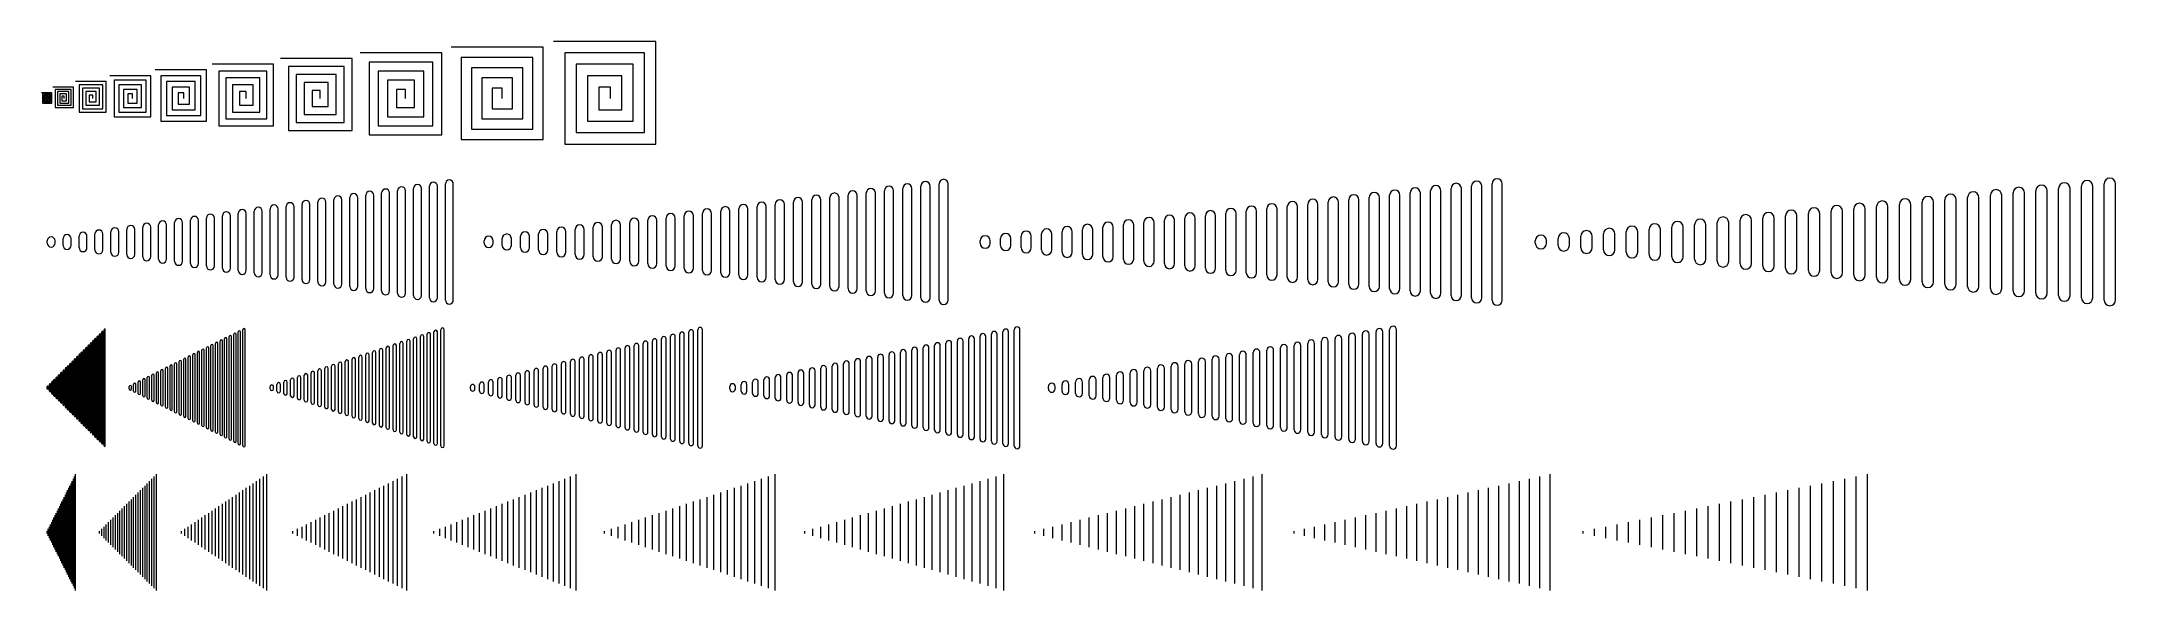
# Model space of a CAD drawing. Header units: metres. Extents: x -2 to 909, y 0 to 241.
import ezdxf

# ---------------------------------------------------------------- set-up
doc = ezdxf.new("R2010")
doc.units = ezdxf.units.M
doc.layers.add('TOP', color=1, linetype='Continuous', lineweight=0)

msp = doc.modelspace()

# ---------------------------------------------------------------- linework, layer by layer
at = {"layer": 'TOP'}
for p, q in [((218, 238.5), (177.5, 238.5)), ((218, 198), (218, 238.5)), ((267.5, 241), (222.5, 241)), ((267.5, 196), (267.5, 241)), ((70, 228.5), (47.5, 228.5)), ((70, 206), (70, 228.5)), ((99.5, 231), (72.5, 231)), ((96.5, 228), (75.5, 228)), ((75.5, 228), (75.5, 204)), ((96.5, 207), (96.5, 228)), ((99.5, 204), (99.5, 231)), ((134, 233.5), (102.5, 233.5)), ((130.5, 230), (106, 230)), ((106, 230), (106, 202)), ((130.5, 205.5), (130.5, 230)), ((134, 202), (134, 233.5)), ((173.5, 236), (137.5, 236)), ((169.5, 232), (141.5, 232)), ((141.5, 232), (141.5, 200)), ((165.5, 228), (145.5, 228)), ((145.5, 228), (145.5, 204)), ((165.5, 208), (165.5, 228)), ((169.5, 204), (169.5, 232)), ((173.5, 200), (173.5, 236)), ((213.5, 234), (182, 234)), ((182, 234), (182, 198)), ((209, 229.5), (186.5, 229.5)), ((186.5, 229.5), (186.5, 202.5)), ((209, 207), (209, 229.5)), ((213.5, 202.5), (213.5, 234)), ((262.5, 236), (227.5, 236)), ((227.5, 236), (227.5, 196)), ((257.5, 231), (232.5, 231)), ((232.5, 231), (232.5, 201)), ((257.5, 206), (257.5, 231)), ((262.5, 201), (262.5, 236)), ((11.5, 221), (2.5, 221)), ((10.5, 220), (3.5, 220)), ((3.5, 220), (3.5, 212)), ((9.5, 219), (4.5, 219)), ((4.5, 219), (4.5, 213)), ((9.5, 214), (9.5, 219)), ((10.5, 213), (10.5, 220)), ((11.5, 212), (11.5, 221)), ((26, 223.5), (12.5, 223.5)), ((24.5, 222), (14, 222)), ((14, 222), (14, 210)), ((23, 220.5), (15.5, 220.5)), ((15.5, 220.5), (15.5, 211.5)), ((21.5, 219), (17, 219)), ((17, 219), (17, 213)), ((21.5, 214.5), (21.5, 219)), ((23, 213), (23, 220.5)), ((24.5, 211.5), (24.5, 222)), ((26, 210), (26, 223.5)), ((45.5, 226), (27.5, 226)), ((43.5, 224), (29.5, 224)), ((29.5, 224), (29.5, 208)), ((41.5, 222), (31.5, 222)), ((31.5, 222), (31.5, 210)), ((39.5, 220), (33.5, 220)), ((33.5, 220), (33.5, 212)), ((39.5, 214), (39.5, 220)), ((41.5, 212), (41.5, 222)), ((43.5, 210), (43.5, 224)), ((45.5, 208), (45.5, 226)), ((67.5, 226), (50, 226)), ((50, 226), (50, 206)), ((65, 223.5), (52.5, 223.5)), ((52.5, 223.5), (52.5, 208.5)), ((62.5, 221), (55, 221)), ((55, 221), (55, 211)), ((62.5, 213.5), (62.5, 221)), ((65, 211), (65, 223.5)), ((67.5, 208.5), (67.5, 226)), ((93.5, 225), (78.5, 225)), ((78.5, 225), (78.5, 207)), ((90.5, 222), (81.5, 222)), ((81.5, 222), (81.5, 210)), ((87.5, 219), (84.5, 219)), ((84.5, 219), (84.5, 213)), ((87.5, 216), (87.5, 219)), ((90.5, 213), (90.5, 222)), ((93.5, 210), (93.5, 225)), ((127, 226.5), (109.5, 226.5)), ((109.5, 226.5), (109.5, 205.5)), ((123.5, 223), (113, 223)), ((113, 223), (113, 209)), ((120, 219.5), (116.5, 219.5)), ((116.5, 219.5), (116.5, 212.5)), ((120, 216), (120, 219.5)), ((123.5, 212.5), (123.5, 223)), ((127, 209), (127, 226.5)), ((161.5, 224), (149.5, 224)), ((149.5, 224), (149.5, 208)), ((157.5, 220), (153.5, 220)), ((153.5, 220), (153.5, 212)), ((157.5, 216), (157.5, 220)), ((161.5, 212), (161.5, 224)), ((204.5, 225), (191, 225)), ((191, 225), (191, 207)), ((200, 220.5), (195.5, 220.5)), ((195.5, 220.5), (195.5, 211.5)), ((200, 216), (200, 220.5)), ((204.5, 211.5), (204.5, 225)), ((252.5, 226), (237.5, 226)), ((237.5, 226), (237.5, 206)), ((247.5, 221), (242.5, 221)), ((242.5, 221), (242.5, 211)), ((247.5, 216), (247.5, 221)), ((252.5, 211), (252.5, 226)), ((2, 218.5), (-2.5, 218.5)), ((1.5, 218), (-2, 218)), ((-2, 218), (-2, 214)), ((-2, 214), (2, 214)), ((1, 217.5), (-1.5, 217.5)), ((-1.5, 217.5), (-1.5, 214.5)), ((-1.5, 214.5), (1.5, 214.5)), ((0.5, 217), (-1, 217)), ((-1, 217), (-1, 215)), ((-1, 215), (1, 215)), ((0, 216.5), (-0.5, 216.5)), ((-0.5, 216.5), (-0.5, 215.5)), ((-0.5, 215.5), (0.5, 215.5)), ((0, 216), (0, 216.5)), ((0.5, 215.5), (0.5, 217)), ((1, 215), (1, 217.5)), ((1.5, 214.5), (1.5, 218)), ((2, 214), (2, 218.5)), ((3.5, 212), (11.5, 212)), ((4.5, 213), (10.5, 213)), ((8.5, 218), (5.5, 218)), ((5.5, 218), (5.5, 214)), ((5.5, 214), (9.5, 214)), ((7.5, 217), (6.5, 217)), ((6.5, 217), (6.5, 215)), ((6.5, 215), (8.5, 215)), ((7.5, 216), (7.5, 217)), ((8.5, 215), (8.5, 218)), ((14, 210), (26, 210)), ((15.5, 211.5), (24.5, 211.5)), ((17, 213), (23, 213)), ((20, 217.5), (18.5, 217.5)), ((18.5, 217.5), (18.5, 214.5)), ((18.5, 214.5), (21.5, 214.5)), ((20, 216), (20, 217.5)), ((31.5, 210), (43.5, 210)), ((33.5, 212), (41.5, 212)), ((37.5, 218), (35.5, 218)), ((35.5, 218), (35.5, 214)), ((35.5, 214), (39.5, 214)), ((37.5, 216), (37.5, 218)), ((55, 211), (65, 211)), ((60, 218.5), (57.5, 218.5)), ((57.5, 218.5), (57.5, 213.5)), ((57.5, 213.5), (62.5, 213.5)), ((60, 216), (60, 218.5)), ((81.5, 210), (93.5, 210)), ((84.5, 213), (90.5, 213)), ((116.5, 212.5), (123.5, 212.5)), ((153.5, 212), (161.5, 212)), ((195.5, 211.5), (204.5, 211.5)), ((242.5, 211), (252.5, 211)), ((29.5, 208), (45.5, 208)), ((50, 206), (70, 206)), ((52.5, 208.5), (67.5, 208.5)), ((75.5, 204), (99.5, 204)), ((78.5, 207), (96.5, 207)), ((106, 202), (134, 202)), ((109.5, 205.5), (130.5, 205.5)), ((113, 209), (127, 209)), ((145.5, 204), (169.5, 204)), ((149.5, 208), (165.5, 208)), ((186.5, 202.5), (213.5, 202.5)), ((191, 207), (209, 207)), ((232.5, 201), (262.5, 201)), ((237.5, 206), (257.5, 206)), ((141.5, 200), (173.5, 200)), ((182, 198), (218, 198)), ((227.5, 196), (267.5, 196)), ((140, 132.5), (140, 173.5)), ((143.5, 132.5), (143.5, 173.5)), ((147, 131.5), (147, 174.5)), ((150.5, 131.5), (150.5, 174.5)), ((154, 130.5), (154, 175.5)), ((157.5, 130.5), (157.5, 175.5)), ((161, 129.5), (161, 176.5)), ((164.5, 129.5), (164.5, 176.5)), ((168, 128.5), (168, 177.5)), ((171.5, 128.5), (171.5, 177.5)), ((175, 127.5), (175, 178.5)), ((178.5, 127.5), (178.5, 178.5)), ((352, 132.5), (352, 173.5)), ((356, 132.5), (356, 173.5)), ((360, 131.5), (360, 174.5)), ((364, 131.5), (364, 174.5)), ((368, 130.5), (368, 175.5)), ((372, 130.5), (372, 175.5)), ((376, 129.5), (376, 176.5)), ((380, 129.5), (380, 176.5)), ((384, 128.5), (384, 177.5)), ((388, 128.5), (388, 177.5)), ((392, 127.5), (392, 178.5)), ((396, 127.5), (396, 178.5)), ((590, 132.5), (590, 173.5)), ((594.5, 132.5), (594.5, 173.5)), ((599, 131.5), (599, 174.5)), ((603.5, 131.5), (603.5, 174.5)), ((608, 130.5), (608, 175.5)), ((612.5, 130.5), (612.5, 175.5)), ((617, 129.5), (617, 176.5)), ((621.5, 129.5), (621.5, 176.5)), ((626, 128.5), (626, 177.5)), ((630.5, 128.5), (630.5, 177.5)), ((635, 127.5), (635, 178.5)), ((639.5, 127.5), (639.5, 178.5)), ((854, 132.5), (854, 173.5)), ((859, 132.5), (859, 173.5)), ((864, 131.5), (864, 174.5)), ((869, 131.5), (869, 174.5)), ((874, 130.5), (874, 175.5)), ((879, 130.5), (879, 175.5)), ((884, 129.5), (884, 176.5)), ((889, 129.5), (889, 176.5)), ((894, 128.5), (894, 177.5)), ((899, 128.5), (899, 177.5)), ((904, 127.5), (904, 178.5)), ((909, 127.5), (909, 178.5)), ((77, 141.5), (77, 164.5)), ((80.5, 141.5), (80.5, 164.5)), ((84, 140.5), (84, 165.5)), ((87.5, 140.5), (87.5, 165.5)), ((91, 139.5), (91, 166.5)), ((94.5, 139.5), (94.5, 166.5)), ((98, 138.5), (98, 167.5)), ((101.5, 138.5), (101.5, 167.5)), ((105, 137.5), (105, 168.5)), ((108.5, 137.5), (108.5, 168.5)), ((112, 136.5), (112, 169.5)), ((115.5, 136.5), (115.5, 169.5)), ((119, 135.5), (119, 170.5)), ((122.5, 135.5), (122.5, 170.5)), ((126, 134.5), (126, 171.5)), ((129.5, 134.5), (129.5, 171.5)), ((133, 133.5), (133, 172.5)), ((136.5, 133.5), (136.5, 172.5)), ((280, 141.5), (280, 164.5)), ((284, 141.5), (284, 164.5)), ((288, 140.5), (288, 165.5)), ((292, 140.5), (292, 165.5)), ((296, 139.5), (296, 166.5)), ((300, 139.5), (300, 166.5)), ((304, 138.5), (304, 167.5)), ((308, 138.5), (308, 167.5)), ((312, 137.5), (312, 168.5)), ((316, 137.5), (316, 168.5)), ((320, 136.5), (320, 169.5)), ((324, 136.5), (324, 169.5)), ((328, 135.5), (328, 170.5)), ((332, 135.5), (332, 170.5)), ((336, 134.5), (336, 171.5)), ((340, 134.5), (340, 171.5)), ((344, 133.5), (344, 172.5)), ((348, 133.5), (348, 172.5)), ((509, 141.5), (509, 164.5)), ((513.5, 141.5), (513.5, 164.5)), ((518, 140.5), (518, 165.5)), ((522.5, 140.5), (522.5, 165.5)), ((527, 139.5), (527, 166.5)), ((531.5, 139.5), (531.5, 166.5)), ((536, 138.5), (536, 167.5)), ((540.5, 138.5), (540.5, 167.5)), ((545, 137.5), (545, 168.5)), ((549.5, 137.5), (549.5, 168.5)), ((554, 136.5), (554, 169.5)), ((558.5, 136.5), (558.5, 169.5)), ((563, 135.5), (563, 170.5)), ((567.5, 135.5), (567.5, 170.5)), ((572, 134.5), (572, 171.5)), ((576.5, 134.5), (576.5, 171.5)), ((581, 133.5), (581, 172.5)), ((585.5, 133.5), (585.5, 172.5)), ((764, 141.5), (764, 164.5)), ((769, 141.5), (769, 164.5)), ((774, 140.5), (774, 165.5)), ((779, 140.5), (779, 165.5)), ((784, 139.5), (784, 166.5)), ((789, 139.5), (789, 166.5)), ((794, 138.5), (794, 167.5)), ((799, 138.5), (799, 167.5)), ((804, 137.5), (804, 168.5)), ((809, 137.5), (809, 168.5)), ((814, 136.5), (814, 169.5)), ((819, 136.5), (819, 169.5)), ((824, 135.5), (824, 170.5)), ((829, 135.5), (829, 170.5)), ((834, 134.5), (834, 171.5)), ((839, 134.5), (839, 171.5)), ((844, 133.5), (844, 172.5)), ((849, 133.5), (849, 172.5)), ((14, 150.5), (14, 155.5)), ((17.5, 150.5), (17.5, 155.5)), ((21, 149.5), (21, 156.5)), ((24.5, 149.5), (24.5, 156.5)), ((28, 148.5), (28, 157.5)), ((31.5, 148.5), (31.5, 157.5)), ((35, 147.5), (35, 158.5)), ((38.5, 147.5), (38.5, 158.5)), ((42, 146.5), (42, 159.5)), ((45.5, 146.5), (45.5, 159.5)), ((49, 145.5), (49, 160.5)), ((52.5, 145.5), (52.5, 160.5)), ((56, 144.5), (56, 161.5)), ((59.5, 144.5), (59.5, 161.5)), ((63, 143.5), (63, 162.5)), ((66.5, 143.5), (66.5, 162.5)), ((70, 142.5), (70, 163.5)), ((73.5, 142.5), (73.5, 163.5)), ((208, 150.5), (208, 155.5)), ((212, 150.5), (212, 155.5)), ((216, 149.5), (216, 156.5)), ((220, 149.5), (220, 156.5)), ((224, 148.5), (224, 157.5)), ((228, 148.5), (228, 157.5)), ((232, 147.5), (232, 158.5)), ((236, 147.5), (236, 158.5)), ((240, 146.5), (240, 159.5)), ((244, 146.5), (244, 159.5)), ((248, 145.5), (248, 160.5)), ((252, 145.5), (252, 160.5)), ((256, 144.5), (256, 161.5)), ((260, 144.5), (260, 161.5)), ((264, 143.5), (264, 162.5)), ((268, 143.5), (268, 162.5)), ((272, 142.5), (272, 163.5)), ((276, 142.5), (276, 163.5)), ((428, 150.5), (428, 155.5)), ((432.5, 150.5), (432.5, 155.5)), ((437, 149.5), (437, 156.5)), ((441.5, 149.5), (441.5, 156.5)), ((446, 148.5), (446, 157.5)), ((450.5, 148.5), (450.5, 157.5)), ((455, 147.5), (455, 158.5)), ((459.5, 147.5), (459.5, 158.5)), ((464, 146.5), (464, 159.5)), ((468.5, 146.5), (468.5, 159.5)), ((473, 145.5), (473, 160.5)), ((477.5, 145.5), (477.5, 160.5)), ((482, 144.5), (482, 161.5)), ((486.5, 144.5), (486.5, 161.5)), ((491, 143.5), (491, 162.5)), ((495.5, 143.5), (495.5, 162.5)), ((500, 142.5), (500, 163.5)), ((504.5, 142.5), (504.5, 163.5)), ((674, 150.5), (674, 155.5)), ((679, 150.5), (679, 155.5)), ((684, 149.5), (684, 156.5)), ((689, 149.5), (689, 156.5)), ((694, 148.5), (694, 157.5)), ((699, 148.5), (699, 157.5)), ((704, 147.5), (704, 158.5)), ((709, 147.5), (709, 158.5)), ((714, 146.5), (714, 159.5)), ((719, 146.5), (719, 159.5)), ((724, 145.5), (724, 160.5)), ((729, 145.5), (729, 160.5)), ((734, 144.5), (734, 161.5)), ((739, 144.5), (739, 161.5)), ((744, 143.5), (744, 162.5)), ((749, 143.5), (749, 162.5)), ((754, 142.5), (754, 163.5)), ((759, 142.5), (759, 163.5)), ((0, 152.5), (0, 153.5)), ((3.5, 152.5), (3.5, 153.5)), ((7, 151.5), (7, 154.5)), ((10.5, 151.5), (10.5, 154.5)), ((192, 152.5), (192, 153.5)), ((196, 152.5), (196, 153.5)), ((200, 151.5), (200, 154.5)), ((204, 151.5), (204, 154.5)), ((410, 152.5), (410, 153.5)), ((414.5, 152.5), (414.5, 153.5)), ((419, 151.5), (419, 154.5)), ((423.5, 151.5), (423.5, 154.5)), ((654, 152.5), (654, 153.5)), ((659, 152.5), (659, 153.5)), ((664, 151.5), (664, 154.5)), ((669, 151.5), (669, 154.5)), ((20, 68.5), (20, 109.5)), ((20.5, 68.5), (20.5, 109.5)), ((21, 67.5), (21, 110.5)), ((21.5, 67.5), (21.5, 110.5)), ((22, 66.5), (22, 111.5)), ((22.5, 66.5), (22.5, 111.5)), ((23, 65.5), (23, 112.5)), ((23.5, 65.5), (23.5, 112.5)), ((24, 64.5), (24, 113.5)), ((24.5, 64.5), (24.5, 113.5)), ((25, 63.5), (25, 114.5)), ((25.5, 63.5), (25.5, 114.5)), ((76, 68.5), (76, 109.5)), ((77, 68.5), (77, 109.5)), ((78, 67.5), (78, 110.5)), ((79, 67.5), (79, 110.5)), ((80, 66.5), (80, 111.5)), ((81, 66.5), (81, 111.5)), ((82, 65.5), (82, 112.5)), ((83, 65.5), (83, 112.5)), ((84, 64.5), (84, 113.5)), ((85, 64.5), (85, 113.5)), ((86, 63.5), (86, 114.5)), ((87, 63.5), (87, 114.5)), ((158, 68.5), (158, 109.5)), ((159.5, 68.5), (159.5, 109.5)), ((161, 67.5), (161, 110.5)), ((162.5, 67.5), (162.5, 110.5)), ((164, 66.5), (164, 111.5)), ((165.5, 66.5), (165.5, 111.5)), ((167, 65.5), (167, 112.5)), ((168.5, 65.5), (168.5, 112.5)), ((170, 64.5), (170, 113.5)), ((171.5, 64.5), (171.5, 113.5)), ((173, 63.5), (173, 114.5)), ((174.5, 63.5), (174.5, 114.5)), ((266, 68.5), (266, 109.5)), ((268, 68.5), (268, 109.5)), ((270, 67.5), (270, 110.5)), ((272, 67.5), (272, 110.5)), ((274, 66.5), (274, 111.5)), ((276, 66.5), (276, 111.5)), ((278, 65.5), (278, 112.5)), ((280, 65.5), (280, 112.5)), ((282, 64.5), (282, 113.5)), ((284, 64.5), (284, 113.5)), ((286, 63.5), (286, 114.5)), ((288, 63.5), (288, 114.5)), ((400, 68.5), (400, 109.5)), ((402.5, 68.5), (402.5, 109.5)), ((405, 67.5), (405, 110.5)), ((407.5, 67.5), (407.5, 110.5)), ((410, 66.5), (410, 111.5)), ((412.5, 66.5), (412.5, 111.5)), ((415, 65.5), (415, 112.5)), ((417.5, 65.5), (417.5, 112.5)), ((420, 64.5), (420, 113.5)), ((422.5, 64.5), (422.5, 113.5)), ((425, 63.5), (425, 114.5)), ((427.5, 63.5), (427.5, 114.5)), ((560, 68.5), (560, 109.5)), ((563, 68.5), (563, 109.5)), ((566, 67.5), (566, 110.5)), ((569, 67.5), (569, 110.5)), ((572, 66.5), (572, 111.5)), ((575, 66.5), (575, 111.5)), ((578, 65.5), (578, 112.5)), ((581, 65.5), (581, 112.5)), ((584, 64.5), (584, 113.5)), ((587, 64.5), (587, 113.5)), ((590, 63.5), (590, 114.5)), ((593, 63.5), (593, 114.5)), ((11, 77.5), (11, 100.5)), ((11.5, 77.5), (11.5, 100.5)), ((12, 76.5), (12, 101.5)), ((12.5, 76.5), (12.5, 101.5)), ((13, 75.5), (13, 102.5)), ((13.5, 75.5), (13.5, 102.5)), ((14, 74.5), (14, 103.5)), ((14.5, 74.5), (14.5, 103.5)), ((15, 73.5), (15, 104.5)), ((15.5, 73.5), (15.5, 104.5)), ((16, 72.5), (16, 105.5)), ((16.5, 72.5), (16.5, 105.5)), ((17, 71.5), (17, 106.5)), ((17.5, 71.5), (17.5, 106.5)), ((18, 70.5), (18, 107.5)), ((18.5, 70.5), (18.5, 107.5)), ((19, 69.5), (19, 108.5)), ((19.5, 69.5), (19.5, 108.5)), ((58, 77.5), (58, 100.5)), ((59, 77.5), (59, 100.5)), ((60, 76.5), (60, 101.5)), ((61, 76.5), (61, 101.5)), ((62, 75.5), (62, 102.5)), ((63, 75.5), (63, 102.5)), ((64, 74.5), (64, 103.5)), ((65, 74.5), (65, 103.5)), ((66, 73.5), (66, 104.5)), ((67, 73.5), (67, 104.5)), ((68, 72.5), (68, 105.5)), ((69, 72.5), (69, 105.5)), ((70, 71.5), (70, 106.5)), ((71, 71.5), (71, 106.5)), ((72, 70.5), (72, 107.5)), ((73, 70.5), (73, 107.5)), ((74, 69.5), (74, 108.5)), ((75, 69.5), (75, 108.5)), ((131, 77.5), (131, 100.5)), ((132.5, 77.5), (132.5, 100.5)), ((134, 76.5), (134, 101.5)), ((135.5, 76.5), (135.5, 101.5)), ((137, 75.5), (137, 102.5)), ((138.5, 75.5), (138.5, 102.5)), ((140, 74.5), (140, 103.5)), ((141.5, 74.5), (141.5, 103.5)), ((143, 73.5), (143, 104.5)), ((144.5, 73.5), (144.5, 104.5)), ((146, 72.5), (146, 105.5)), ((147.5, 72.5), (147.5, 105.5)), ((149, 71.5), (149, 106.5)), ((150.5, 71.5), (150.5, 106.5)), ((152, 70.5), (152, 107.5)), ((153.5, 70.5), (153.5, 107.5)), ((155, 69.5), (155, 108.5)), ((156.5, 69.5), (156.5, 108.5)), ((230, 77.5), (230, 100.5)), ((232, 77.5), (232, 100.5)), ((234, 76.5), (234, 101.5)), ((236, 76.5), (236, 101.5)), ((238, 75.5), (238, 102.5)), ((240, 75.5), (240, 102.5)), ((242, 74.5), (242, 103.5)), ((244, 74.5), (244, 103.5)), ((246, 73.5), (246, 104.5)), ((248, 73.5), (248, 104.5)), ((250, 72.5), (250, 105.5)), ((252, 72.5), (252, 105.5)), ((254, 71.5), (254, 106.5)), ((256, 71.5), (256, 106.5)), ((258, 70.5), (258, 107.5)), ((260, 70.5), (260, 107.5)), ((262, 69.5), (262, 108.5)), ((264, 69.5), (264, 108.5)), ((355, 77.5), (355, 100.5)), ((357.5, 77.5), (357.5, 100.5)), ((360, 76.5), (360, 101.5)), ((362.5, 76.5), (362.5, 101.5)), ((365, 75.5), (365, 102.5)), ((367.5, 75.5), (367.5, 102.5)), ((370, 74.5), (370, 103.5)), ((372.5, 74.5), (372.5, 103.5)), ((375, 73.5), (375, 104.5)), ((377.5, 73.5), (377.5, 104.5)), ((380, 72.5), (380, 105.5)), ((382.5, 72.5), (382.5, 105.5)), ((385, 71.5), (385, 106.5)), ((387.5, 71.5), (387.5, 106.5)), ((390, 70.5), (390, 107.5)), ((392.5, 70.5), (392.5, 107.5)), ((395, 69.5), (395, 108.5)), ((397.5, 69.5), (397.5, 108.5)), ((506, 77.5), (506, 100.5)), ((509, 77.5), (509, 100.5)), ((512, 76.5), (512, 101.5)), ((515, 76.5), (515, 101.5)), ((518, 75.5), (518, 102.5)), ((521, 75.5), (521, 102.5)), ((524, 74.5), (524, 103.5)), ((527, 74.5), (527, 103.5)), ((530, 73.5), (530, 104.5)), ((533, 73.5), (533, 104.5)), ((536, 72.5), (536, 105.5)), ((539, 72.5), (539, 105.5)), ((542, 71.5), (542, 106.5)), ((545, 71.5), (545, 106.5)), ((548, 70.5), (548, 107.5)), ((551, 70.5), (551, 107.5)), ((554, 69.5), (554, 108.5)), ((557, 69.5), (557, 108.5)), ((2, 86.5), (2, 91.5)), ((2.5, 86.5), (2.5, 91.5)), ((3, 85.5), (3, 92.5)), ((3.5, 85.5), (3.5, 92.5)), ((4, 84.5), (4, 93.5)), ((4.5, 84.5), (4.5, 93.5)), ((5, 83.5), (5, 94.5)), ((5.5, 83.5), (5.5, 94.5)), ((6, 82.5), (6, 95.5)), ((6.5, 82.5), (6.5, 95.5)), ((7, 81.5), (7, 96.5)), ((7.5, 81.5), (7.5, 96.5)), ((8, 80.5), (8, 97.5)), ((8.5, 80.5), (8.5, 97.5)), ((9, 79.5), (9, 98.5)), ((9.5, 79.5), (9.5, 98.5)), ((10, 78.5), (10, 99.5)), ((10.5, 78.5), (10.5, 99.5)), ((40, 86.5), (40, 91.5)), ((41, 86.5), (41, 91.5)), ((42, 85.5), (42, 92.5)), ((43, 85.5), (43, 92.5)), ((44, 84.5), (44, 93.5)), ((45, 84.5), (45, 93.5)), ((46, 83.5), (46, 94.5)), ((47, 83.5), (47, 94.5)), ((48, 82.5), (48, 95.5)), ((49, 82.5), (49, 95.5)), ((50, 81.5), (50, 96.5)), ((51, 81.5), (51, 96.5)), ((52, 80.5), (52, 97.5)), ((53, 80.5), (53, 97.5)), ((54, 79.5), (54, 98.5)), ((55, 79.5), (55, 98.5)), ((56, 78.5), (56, 99.5)), ((57, 78.5), (57, 99.5)), ((104, 86.5), (104, 91.5)), ((105.5, 86.5), (105.5, 91.5)), ((107, 85.5), (107, 92.5)), ((108.5, 85.5), (108.5, 92.5)), ((110, 84.5), (110, 93.5)), ((111.5, 84.5), (111.5, 93.5)), ((113, 83.5), (113, 94.5)), ((114.5, 83.5), (114.5, 94.5)), ((116, 82.5), (116, 95.5)), ((117.5, 82.5), (117.5, 95.5)), ((119, 81.5), (119, 96.5)), ((120.5, 81.5), (120.5, 96.5)), ((122, 80.5), (122, 97.5)), ((123.5, 80.5), (123.5, 97.5)), ((125, 79.5), (125, 98.5)), ((126.5, 79.5), (126.5, 98.5)), ((128, 78.5), (128, 99.5)), ((129.5, 78.5), (129.5, 99.5)), ((194, 86.5), (194, 91.5)), ((196, 86.5), (196, 91.5)), ((198, 85.5), (198, 92.5)), ((200, 85.5), (200, 92.5)), ((202, 84.5), (202, 93.5)), ((204, 84.5), (204, 93.5)), ((206, 83.5), (206, 94.5)), ((208, 83.5), (208, 94.5)), ((210, 82.5), (210, 95.5)), ((212, 82.5), (212, 95.5)), ((214, 81.5), (214, 96.5)), ((216, 81.5), (216, 96.5)), ((218, 80.5), (218, 97.5)), ((220, 80.5), (220, 97.5)), ((222, 79.5), (222, 98.5)), ((224, 79.5), (224, 98.5)), ((226, 78.5), (226, 99.5)), ((228, 78.5), (228, 99.5)), ((310, 86.5), (310, 91.5)), ((312.5, 86.5), (312.5, 91.5)), ((315, 85.5), (315, 92.5)), ((317.5, 85.5), (317.5, 92.5)), ((320, 84.5), (320, 93.5)), ((322.5, 84.5), (322.5, 93.5)), ((325, 83.5), (325, 94.5)), ((327.5, 83.5), (327.5, 94.5)), ((330, 82.5), (330, 95.5)), ((332.5, 82.5), (332.5, 95.5)), ((335, 81.5), (335, 96.5)), ((337.5, 81.5), (337.5, 96.5)), ((340, 80.5), (340, 97.5)), ((342.5, 80.5), (342.5, 97.5)), ((345, 79.5), (345, 98.5)), ((347.5, 79.5), (347.5, 98.5)), ((350, 78.5), (350, 99.5)), ((352.5, 78.5), (352.5, 99.5)), ((452, 86.5), (452, 91.5)), ((455, 86.5), (455, 91.5)), ((458, 85.5), (458, 92.5)), ((461, 85.5), (461, 92.5)), ((464, 84.5), (464, 93.5)), ((467, 84.5), (467, 93.5)), ((470, 83.5), (470, 94.5)), ((473, 83.5), (473, 94.5)), ((476, 82.5), (476, 95.5)), ((479, 82.5), (479, 95.5)), ((482, 81.5), (482, 96.5)), ((485, 81.5), (485, 96.5)), ((488, 80.5), (488, 97.5)), ((491, 80.5), (491, 97.5)), ((494, 79.5), (494, 98.5)), ((497, 79.5), (497, 98.5)), ((500, 78.5), (500, 99.5)), ((503, 78.5), (503, 99.5)), ((0, 88.5), (0, 89.5)), ((0.5, 88.5), (0.5, 89.5)), ((1, 87.5), (1, 90.5)), ((1.5, 87.5), (1.5, 90.5)), ((36, 88.5), (36, 89.5)), ((37, 88.5), (37, 89.5)), ((38, 87.5), (38, 90.5)), ((39, 87.5), (39, 90.5)), ((98, 88.5), (98, 89.5)), ((99.5, 88.5), (99.5, 89.5)), ((101, 87.5), (101, 90.5)), ((102.5, 87.5), (102.5, 90.5)), ((186, 88.5), (186, 89.5)), ((188, 88.5), (188, 89.5)), ((190, 87.5), (190, 90.5)), ((192, 87.5), (192, 90.5)), ((300, 88.5), (300, 89.5)), ((302.5, 88.5), (302.5, 89.5)), ((305, 87.5), (305, 90.5)), ((307.5, 87.5), (307.5, 90.5)), ((440, 88.5), (440, 89.5)), ((443, 88.5), (443, 89.5)), ((446, 87.5), (446, 90.5)), ((449, 87.5), (449, 90.5)), ((10, 5), (10, 46)), ((10.5, 4), (10.5, 47)), ((11, 3), (11, 48)), ((11.5, 2), (11.5, 49)), ((12, 1), (12, 50)), ((12.5, 0), (12.5, 51)), ((43, 5), (43, 46)), ((44, 4), (44, 47)), ((45, 3), (45, 48)), ((46, 2), (46, 49)), ((47, 1), (47, 50)), ((48, 0), (48, 51)), ((89, 5), (89, 46)), ((90.5, 4), (90.5, 47)), ((92, 3), (92, 48)), ((93.5, 2), (93.5, 49)), ((95, 1), (95, 50)), ((96.5, 0), (96.5, 51)), ((148, 5), (148, 46)), ((150, 4), (150, 47)), ((152, 3), (152, 48)), ((154, 2), (154, 49)), ((156, 1), (156, 50)), ((158, 0), (158, 51)), ((220, 5), (220, 46)), ((222.5, 4), (222.5, 47)), ((225, 3), (225, 48)), ((227.5, 2), (227.5, 49)), ((230, 1), (230, 50)), ((232.5, 0), (232.5, 51)), ((305, 5), (305, 46)), ((308, 4), (308, 47)), ((311, 3), (311, 48)), ((314, 2), (314, 49)), ((317, 1), (317, 50)), ((320, 0), (320, 51)), ((403, 5), (403, 46)), ((406.5, 4), (406.5, 47)), ((410, 3), (410, 48)), ((413.5, 2), (413.5, 49)), ((417, 1), (417, 50)), ((420.5, 0), (420.5, 51)), ((514, 5), (514, 46)), ((518, 4), (518, 47)), ((522, 3), (522, 48)), ((526, 2), (526, 49)), ((530, 1), (530, 50)), ((534, 0), (534, 51)), ((638, 5), (638, 46)), ((642.5, 4), (642.5, 47)), ((647, 3), (647, 48)), ((651.5, 2), (651.5, 49)), ((656, 1), (656, 50)), ((660.5, 0), (660.5, 51)), ((775, 5), (775, 46)), ((780, 4), (780, 47)), ((785, 3), (785, 48)), ((790, 2), (790, 49)), ((795, 1), (795, 50)), ((800, 0), (800, 51)), ((5.5, 14), (5.5, 37)), ((6, 13), (6, 38)), ((6.5, 12), (6.5, 39)), ((7, 11), (7, 40)), ((7.5, 10), (7.5, 41)), ((8, 9), (8, 42)), ((8.5, 8), (8.5, 43)), ((9, 7), (9, 44)), ((9.5, 6), (9.5, 45)), ((34, 14), (34, 37)), ((35, 13), (35, 38)), ((36, 12), (36, 39)), ((37, 11), (37, 40)), ((38, 10), (38, 41)), ((39, 9), (39, 42)), ((40, 8), (40, 43)), ((41, 7), (41, 44)), ((42, 6), (42, 45)), ((75.5, 14), (75.5, 37)), ((77, 13), (77, 38)), ((78.5, 12), (78.5, 39)), ((80, 11), (80, 40)), ((81.5, 10), (81.5, 41)), ((83, 9), (83, 42)), ((84.5, 8), (84.5, 43)), ((86, 7), (86, 44)), ((87.5, 6), (87.5, 45)), ((130, 14), (130, 37)), ((132, 13), (132, 38)), ((134, 12), (134, 39)), ((136, 11), (136, 40)), ((138, 10), (138, 41)), ((140, 9), (140, 42)), ((142, 8), (142, 43)), ((144, 7), (144, 44)), ((146, 6), (146, 45)), ((197.5, 14), (197.5, 37)), ((200, 13), (200, 38)), ((202.5, 12), (202.5, 39)), ((205, 11), (205, 40)), ((207.5, 10), (207.5, 41)), ((210, 9), (210, 42)), ((212.5, 8), (212.5, 43)), ((215, 7), (215, 44)), ((217.5, 6), (217.5, 45)), ((278, 14), (278, 37)), ((281, 13), (281, 38)), ((284, 12), (284, 39)), ((287, 11), (287, 40)), ((290, 10), (290, 41)), ((293, 9), (293, 42)), ((296, 8), (296, 43)), ((299, 7), (299, 44)), ((302, 6), (302, 45)), ((371.5, 14), (371.5, 37)), ((375, 13), (375, 38)), ((378.5, 12), (378.5, 39)), ((382, 11), (382, 40)), ((385.5, 10), (385.5, 41)), ((389, 9), (389, 42)), ((392.5, 8), (392.5, 43)), ((396, 7), (396, 44)), ((399.5, 6), (399.5, 45)), ((478, 14), (478, 37)), ((482, 13), (482, 38)), ((486, 12), (486, 39)), ((490, 11), (490, 40)), ((494, 10), (494, 41)), ((498, 9), (498, 42)), ((502, 8), (502, 43)), ((506, 7), (506, 44)), ((510, 6), (510, 45)), ((597.5, 14), (597.5, 37)), ((602, 13), (602, 38)), ((606.5, 12), (606.5, 39)), ((611, 11), (611, 40)), ((615.5, 10), (615.5, 41)), ((620, 9), (620, 42)), ((624.5, 8), (624.5, 43)), ((629, 7), (629, 44)), ((633.5, 6), (633.5, 45)), ((730, 14), (730, 37)), ((735, 13), (735, 38)), ((740, 12), (740, 39)), ((745, 11), (745, 40)), ((750, 10), (750, 41)), ((755, 9), (755, 42)), ((760, 8), (760, 43)), ((765, 7), (765, 44)), ((770, 6), (770, 45)), ((1, 23), (1, 28)), ((1.5, 22), (1.5, 29)), ((2, 21), (2, 30)), ((2.5, 20), (2.5, 31)), ((3, 19), (3, 32)), ((3.5, 18), (3.5, 33)), ((4, 17), (4, 34)), ((4.5, 16), (4.5, 35)), ((5, 15), (5, 36)), ((25, 23), (25, 28)), ((26, 22), (26, 29)), ((27, 21), (27, 30)), ((28, 20), (28, 31)), ((29, 19), (29, 32)), ((30, 18), (30, 33)), ((31, 17), (31, 34)), ((32, 16), (32, 35)), ((33, 15), (33, 36)), ((62, 23), (62, 28)), ((63.5, 22), (63.5, 29)), ((65, 21), (65, 30)), ((66.5, 20), (66.5, 31)), ((68, 19), (68, 32)), ((69.5, 18), (69.5, 33)), ((71, 17), (71, 34)), ((72.5, 16), (72.5, 35)), ((74, 15), (74, 36)), ((112, 23), (112, 28)), ((114, 22), (114, 29)), ((116, 21), (116, 30)), ((118, 20), (118, 31)), ((120, 19), (120, 32)), ((122, 18), (122, 33)), ((124, 17), (124, 34)), ((126, 16), (126, 35)), ((128, 15), (128, 36)), ((175, 23), (175, 28)), ((177.5, 22), (177.5, 29)), ((180, 21), (180, 30)), ((182.5, 20), (182.5, 31)), ((185, 19), (185, 32)), ((187.5, 18), (187.5, 33)), ((190, 17), (190, 34)), ((192.5, 16), (192.5, 35)), ((195, 15), (195, 36)), ((251, 23), (251, 28)), ((254, 22), (254, 29)), ((257, 21), (257, 30)), ((260, 20), (260, 31)), ((263, 19), (263, 32)), ((266, 18), (266, 33)), ((269, 17), (269, 34)), ((272, 16), (272, 35)), ((275, 15), (275, 36)), ((340, 23), (340, 28)), ((343.5, 22), (343.5, 29)), ((347, 21), (347, 30)), ((350.5, 20), (350.5, 31)), ((354, 19), (354, 32)), ((357.5, 18), (357.5, 33)), ((361, 17), (361, 34)), ((364.5, 16), (364.5, 35)), ((368, 15), (368, 36)), ((442, 23), (442, 28)), ((446, 22), (446, 29)), ((450, 21), (450, 30)), ((454, 20), (454, 31)), ((458, 19), (458, 32)), ((462, 18), (462, 33)), ((466, 17), (466, 34)), ((470, 16), (470, 35)), ((474, 15), (474, 36)), ((557, 23), (557, 28)), ((561.5, 22), (561.5, 29)), ((566, 21), (566, 30)), ((570.5, 20), (570.5, 31)), ((575, 19), (575, 32)), ((579.5, 18), (579.5, 33)), ((584, 17), (584, 34)), ((588.5, 16), (588.5, 35)), ((593, 15), (593, 36)), ((685, 23), (685, 28)), ((690, 22), (690, 29)), ((695, 21), (695, 30)), ((700, 20), (700, 31)), ((705, 19), (705, 32)), ((710, 18), (710, 33)), ((715, 17), (715, 34)), ((720, 16), (720, 35)), ((725, 15), (725, 36)), ((0, 25), (0, 26)), ((0.5, 24), (0.5, 27)), ((23, 25), (23, 26)), ((24, 24), (24, 27)), ((59, 25), (59, 26)), ((60.5, 24), (60.5, 27)), ((108, 25), (108, 26)), ((110, 24), (110, 27)), ((170, 25), (170, 26)), ((172.5, 24), (172.5, 27)), ((245, 25), (245, 26)), ((248, 24), (248, 27)), ((333, 25), (333, 26)), ((336.5, 24), (336.5, 27)), ((434, 25), (434, 26)), ((438, 24), (438, 27)), ((548, 25), (548, 26)), ((552.5, 24), (552.5, 27)), ((675, 25), (675, 26)), ((680, 24), (680, 27))]:
    msp.add_line(p, q, dxfattribs=at)
for centre, radius, start, end in [((127.75, 171.5), 1.75, 0, 180), ((134.75, 172.5), 1.75, 0, 180), ((141.75, 173.5), 1.75, 0, 180), ((148.75, 174.5), 1.75, 0, 180), ((155.75, 175.5), 1.75, 0, 180), ((162.75, 176.5), 1.75, 0, 180), ((169.75, 177.5), 1.75, 0, 180), ((176.75, 178.5), 1.75, 0, 180), ((338, 171.5), 2, 0, 180), ((346, 172.5), 2, 0, 180), ((354, 173.5), 2, 0, 180), ((362, 174.5), 2, 0, 180), ((370, 175.5), 2, 0, 180), ((378, 176.5), 2, 0, 180), ((386, 177.5), 2, 0, 180), ((394, 178.5), 2, 0, 180), ((574.25, 171.5), 2.25, 0, 180), ((583.25, 172.5), 2.25, 0, 180), ((592.25, 173.5), 2.25, 0, 180), ((601.25, 174.5), 2.25, 0, 180), ((610.25, 175.5), 2.25, 0, 180), ((619.25, 176.5), 2.25, 0, 180), ((628.25, 177.5), 2.25, 0, 180), ((637.25, 178.5), 2.25, 0, 180), ((836.5, 171.5), 2.5, 0, 180), ((846.5, 172.5), 2.5, 0, 180), ((856.5, 173.5), 2.5, 0, 180), ((866.5, 174.5), 2.5, 0, 180), ((876.5, 175.5), 2.5, 0, 180), ((886.5, 176.5), 2.5, 0, 180), ((896.5, 177.5), 2.5, 0, 180), ((906.5, 178.5), 2.5, 0, 180), ((64.75, 162.5), 1.75, 0, 180), ((71.75, 163.5), 1.75, 0, 180), ((78.75, 164.5), 1.75, 0, 180), ((85.75, 165.5), 1.75, 0, 180), ((92.75, 166.5), 1.75, 0, 180), ((99.75, 167.5), 1.75, 0, 180), ((106.75, 168.5), 1.75, 0, 180), ((113.75, 169.5), 1.75, 0, 180), ((120.75, 170.5), 1.75, 0, 180), ((266, 162.5), 2, 0, 180), ((274, 163.5), 2, 0, 180), ((282, 164.5), 2, 0, 180), ((290, 165.5), 2, 0, 180), ((298, 166.5), 2, 0, 180), ((306, 167.5), 2, 0, 180), ((314, 168.5), 2, 0, 180), ((322, 169.5), 2, 0, 180), ((330, 170.5), 2, 0, 180), ((493.25, 162.5), 2.25, 0, 180), ((502.25, 163.5), 2.25, 0, 180), ((511.25, 164.5), 2.25, 0, 180), ((520.25, 165.5), 2.25, 0, 180), ((529.25, 166.5), 2.25, 0, 180), ((538.25, 167.5), 2.25, 0, 180), ((547.25, 168.5), 2.25, 0, 180), ((556.25, 169.5), 2.25, 0, 180), ((565.25, 170.5), 2.25, 0, 180), ((746.5, 162.5), 2.5, 0, 180), ((756.5, 163.5), 2.5, 0, 180), ((766.5, 164.5), 2.5, 0, 180), ((776.5, 165.5), 2.5, 0, 180), ((786.5, 166.5), 2.5, 0, 180), ((796.5, 167.5), 2.5, 0, 180), ((806.5, 168.5), 2.5, 0, 180), ((816.5, 169.5), 2.5, 0, 180), ((826.5, 170.5), 2.5, 0, 180), ((1.75, 153.5), 1.75, 0, 180), ((8.75, 154.5), 1.75, 0, 180), ((15.75, 155.5), 1.75, 0, 180), ((22.75, 156.5), 1.75, 0, 180), ((29.75, 157.5), 1.75, 0, 180), ((36.75, 158.5), 1.75, 0, 180), ((43.75, 159.5), 1.75, 0, 180), ((50.75, 160.5), 1.75, 0, 180), ((57.75, 161.5), 1.75, 0, 180), ((194, 153.5), 2, 0, 180), ((202, 154.5), 2, 0, 180), ((210, 155.5), 2, 0, 180), ((218, 156.5), 2, 0, 180), ((226, 157.5), 2, 0, 180), ((234, 158.5), 2, 0, 180), ((242, 159.5), 2, 0, 180), ((250, 160.5), 2, 0, 180), ((258, 161.5), 2, 0, 180), ((412.25, 153.5), 2.25, 0, 180), ((421.25, 154.5), 2.25, 0, 180), ((430.25, 155.5), 2.25, 0, 180), ((439.25, 156.5), 2.25, 0, 180), ((448.25, 157.5), 2.25, 0, 180), ((457.25, 158.5), 2.25, 0, 180), ((466.25, 159.5), 2.25, 0, 180), ((475.25, 160.5), 2.25, 0, 180), ((484.25, 161.5), 2.25, 0, 180), ((656.5, 153.5), 2.5, 0, 180), ((666.5, 154.5), 2.5, 0, 180), ((676.5, 155.5), 2.5, 0, 180), ((686.5, 156.5), 2.5, 0, 180), ((696.5, 157.5), 2.5, 0, 180), ((706.5, 158.5), 2.5, 0, 180), ((716.5, 159.5), 2.5, 0, 180), ((726.5, 160.5), 2.5, 0, 180), ((736.5, 161.5), 2.5, 0, 180), ((1.75, 152.5), 1.75, -180, 0), ((8.75, 151.5), 1.75, -180, 0), ((15.75, 150.5), 1.75, -180, 0), ((22.75, 149.5), 1.75, -180, 0), ((29.75, 148.5), 1.75, -180, 0), ((36.75, 147.5), 1.75, -180, 0), ((43.75, 146.5), 1.75, -180, 0), ((194, 152.5), 2, -180, 0), ((202, 151.5), 2, -180, 0), ((210, 150.5), 2, -180, 0), ((218, 149.5), 2, -180, 0), ((226, 148.5), 2, -180, 0), ((234, 147.5), 2, -180, 0), ((242, 146.5), 2, -180, 0), ((412.25, 152.5), 2.25, -180, 0), ((421.25, 151.5), 2.25, -180, 0), ((430.25, 150.5), 2.25, -180, 0), ((439.25, 149.5), 2.25, -180, 0), ((448.25, 148.5), 2.25, -180, 0), ((457.25, 147.5), 2.25, -180, 0), ((466.25, 146.5), 2.25, -180, 0), ((656.5, 152.5), 2.5, -180, 0), ((666.5, 151.5), 2.5, -180, 0), ((676.5, 150.5), 2.5, -180, 0), ((686.5, 149.5), 2.5, -180, 0), ((696.5, 148.5), 2.5, -180, 0), ((706.5, 147.5), 2.5, -180, 0), ((716.5, 146.5), 2.5, -180, 0), ((50.75, 145.5), 1.75, -180, 0), ((57.75, 144.5), 1.75, -180, 0), ((64.75, 143.5), 1.75, -180, 0), ((71.75, 142.5), 1.75, -180, 0), ((78.75, 141.5), 1.75, -180, 0), ((85.75, 140.5), 1.75, -180, 0), ((92.75, 139.5), 1.75, -180, 0), ((99.75, 138.5), 1.75, -180, 0), ((106.75, 137.5), 1.75, -180, 0), ((250, 145.5), 2, -180, 0), ((258, 144.5), 2, -180, 0), ((266, 143.5), 2, -180, 0), ((274, 142.5), 2, -180, 0), ((282, 141.5), 2, -180, 0), ((290, 140.5), 2, -180, 0), ((298, 139.5), 2, -180, 0), ((306, 138.5), 2, -180, 0), ((314, 137.5), 2, -180, 0), ((475.25, 145.5), 2.25, -180, 0), ((484.25, 144.5), 2.25, -180, 0), ((493.25, 143.5), 2.25, -180, 0), ((502.25, 142.5), 2.25, -180, 0), ((511.25, 141.5), 2.25, -180, 0), ((520.25, 140.5), 2.25, -180, 0), ((529.25, 139.5), 2.25, -180, 0), ((538.25, 138.5), 2.25, -180, 0), ((547.25, 137.5), 2.25, -180, 0), ((726.5, 145.5), 2.5, -180, 0), ((736.5, 144.5), 2.5, -180, 0), ((746.5, 143.5), 2.5, -180, 0), ((756.5, 142.5), 2.5, -180, 0), ((766.5, 141.5), 2.5, -180, 0), ((776.5, 140.5), 2.5, -180, 0), ((786.5, 139.5), 2.5, -180, 0), ((796.5, 138.5), 2.5, -180, 0), ((806.5, 137.5), 2.5, -180, 0), ((113.75, 136.5), 1.75, -180, 0), ((120.75, 135.5), 1.75, -180, 0), ((127.75, 134.5), 1.75, -180, 0), ((134.75, 133.5), 1.75, -180, 0), ((141.75, 132.5), 1.75, -180, 0), ((148.75, 131.5), 1.75, -180, 0), ((155.75, 130.5), 1.75, -180, 0), ((162.75, 129.5), 1.75, -180, 0), ((169.75, 128.5), 1.75, -180, 0), ((322, 136.5), 2, -180, 0), ((330, 135.5), 2, -180, 0), ((338, 134.5), 2, -180, 0), ((346, 133.5), 2, -180, 0), ((354, 132.5), 2, -180, 0), ((362, 131.5), 2, -180, 0), ((370, 130.5), 2, -180, 0), ((378, 129.5), 2, -180, 0), ((386, 128.5), 2, -180, 0), ((556.25, 136.5), 2.25, -180, 0), ((565.25, 135.5), 2.25, -180, 0), ((574.25, 134.5), 2.25, -180, 0), ((583.25, 133.5), 2.25, -180, 0), ((592.25, 132.5), 2.25, -180, 0), ((601.25, 131.5), 2.25, -180, 0), ((610.25, 130.5), 2.25, -180, 0), ((619.25, 129.5), 2.25, -180, 0), ((628.25, 128.5), 2.25, -180, 0), ((816.5, 136.5), 2.5, -180, 0), ((826.5, 135.5), 2.5, -180, 0), ((836.5, 134.5), 2.5, -180, 0), ((846.5, 133.5), 2.5, -180, 0), ((856.5, 132.5), 2.5, -180, 0), ((866.5, 131.5), 2.5, -180, 0), ((876.5, 130.5), 2.5, -180, 0), ((886.5, 129.5), 2.5, -180, 0), ((896.5, 128.5), 2.5, -180, 0), ((176.75, 127.5), 1.75, -180, 0), ((394, 127.5), 2, -180, 0), ((637.25, 127.5), 2.25, -180, 0), ((906.5, 127.5), 2.5, -180, 0), ((20.25, 109.5), 0.25, 0, 180), ((21.25, 110.5), 0.25, 0, 180), ((22.25, 111.5), 0.25, 0, 180), ((23.25, 112.5), 0.25, 0, 180), ((24.25, 113.5), 0.25, 0, 180), ((25.25, 114.5), 0.25, 0, 180), ((76.5, 109.5), 0.5, 0, 180), ((78.5, 110.5), 0.5, 0, 180), ((80.5, 111.5), 0.5, 0, 180), ((82.5, 112.5), 0.5, 0, 180), ((84.5, 113.5), 0.5, 0, 180), ((86.5, 114.5), 0.5, 0, 180), ((158.75, 109.5), 0.75, 0, 180), ((161.75, 110.5), 0.75, 0, 180), ((164.75, 111.5), 0.75, 0, 180), ((167.75, 112.5), 0.75, 0, 180), ((170.75, 113.5), 0.75, 0, 180), ((173.75, 114.5), 0.75, 0, 180), ((263, 108.5), 1, 0, 180), ((267, 109.5), 1, 0, 180), ((271, 110.5), 1, 0, 180), ((275, 111.5), 1, 0, 180), ((279, 112.5), 1, 0, 180), ((283, 113.5), 1, 0, 180), ((287, 114.5), 1, 0, 180), ((396.25, 108.5), 1.25, 0, 180), ((401.25, 109.5), 1.25, 0, 180), ((406.25, 110.5), 1.25, 0, 180), ((411.25, 111.5), 1.25, 0, 180), ((416.25, 112.5), 1.25, 0, 180), ((421.25, 113.5), 1.25, 0, 180), ((426.25, 114.5), 1.25, 0, 180), ((555.5, 108.5), 1.5, 0, 180), ((561.5, 109.5), 1.5, 0, 180), ((567.5, 110.5), 1.5, 0, 180), ((573.5, 111.5), 1.5, 0, 180), ((579.5, 112.5), 1.5, 0, 180), ((585.5, 113.5), 1.5, 0, 180), ((591.5, 114.5), 1.5, 0, 180), ((11.25, 100.5), 0.25, 0, 180), ((12.25, 101.5), 0.25, 0, 180), ((13.25, 102.5), 0.25, 0, 180), ((14.25, 103.5), 0.25, 0, 180), ((15.25, 104.5), 0.25, 0, 180), ((16.25, 105.5), 0.25, 0, 180), ((17.25, 106.5), 0.25, 0, 180), ((18.25, 107.5), 0.25, 0, 180), ((19.25, 108.5), 0.25, 0, 180), ((58.5, 100.5), 0.5, 0, 180), ((60.5, 101.5), 0.5, 0, 180), ((62.5, 102.5), 0.5, 0, 180), ((64.5, 103.5), 0.5, 0, 180), ((66.5, 104.5), 0.5, 0, 180), ((68.5, 105.5), 0.5, 0, 180), ((70.5, 106.5), 0.5, 0, 180), ((72.5, 107.5), 0.5, 0, 180), ((74.5, 108.5), 0.5, 0, 180), ((131.75, 100.5), 0.75, 0, 180), ((134.75, 101.5), 0.75, 0, 180), ((137.75, 102.5), 0.75, 0, 180), ((140.75, 103.5), 0.75, 0, 180), ((143.75, 104.5), 0.75, 0, 180), ((146.75, 105.5), 0.75, 0, 180), ((149.75, 106.5), 0.75, 0, 180), ((152.75, 107.5), 0.75, 0, 180), ((155.75, 108.5), 0.75, 0, 180), ((227, 99.5), 1, 0, 180), ((231, 100.5), 1, 0, 180), ((235, 101.5), 1, 0, 180), ((239, 102.5), 1, 0, 180), ((243, 103.5), 1, 0, 180), ((247, 104.5), 1, 0, 180), ((251, 105.5), 1, 0, 180), ((255, 106.5), 1, 0, 180), ((259, 107.5), 1, 0, 180), ((351.25, 99.5), 1.25, 0, 180), ((356.25, 100.5), 1.25, 0, 180), ((361.25, 101.5), 1.25, 0, 180), ((366.25, 102.5), 1.25, 0, 180), ((371.25, 103.5), 1.25, 0, 180), ((376.25, 104.5), 1.25, 0, 180), ((381.25, 105.5), 1.25, 0, 180), ((386.25, 106.5), 1.25, 0, 180), ((391.25, 107.5), 1.25, 0, 180), ((501.5, 99.5), 1.5, 0, 180), ((507.5, 100.5), 1.5, 0, 180), ((513.5, 101.5), 1.5, 0, 180), ((519.5, 102.5), 1.5, 0, 180), ((525.5, 103.5), 1.5, 0, 180), ((531.5, 104.5), 1.5, 0, 180), ((537.5, 105.5), 1.5, 0, 180), ((543.5, 106.5), 1.5, 0, 180), ((549.5, 107.5), 1.5, 0, 180), ((2.25, 91.5), 0.25, 0, 180), ((3.25, 92.5), 0.25, 0, 180), ((4.25, 93.5), 0.25, 0, 180), ((5.25, 94.5), 0.25, 0, 180), ((6.25, 95.5), 0.25, 0, 180), ((7.25, 96.5), 0.25, 0, 180), ((8.25, 97.5), 0.25, 0, 180), ((9.25, 98.5), 0.25, 0, 180), ((10.25, 99.5), 0.25, 0, 180), ((40.5, 91.5), 0.5, 0, 180), ((42.5, 92.5), 0.5, 0, 180), ((44.5, 93.5), 0.5, 0, 180), ((46.5, 94.5), 0.5, 0, 180), ((48.5, 95.5), 0.5, 0, 180), ((50.5, 96.5), 0.5, 0, 180), ((52.5, 97.5), 0.5, 0, 180), ((54.5, 98.5), 0.5, 0, 180), ((56.5, 99.5), 0.5, 0, 180), ((101.75, 90.5), 0.75, 0, 180), ((104.75, 91.5), 0.75, 0, 180), ((107.75, 92.5), 0.75, 0, 180), ((110.75, 93.5), 0.75, 0, 180), ((113.75, 94.5), 0.75, 0, 180), ((116.75, 95.5), 0.75, 0, 180), ((119.75, 96.5), 0.75, 0, 180), ((122.75, 97.5), 0.75, 0, 180), ((125.75, 98.5), 0.75, 0, 180), ((128.75, 99.5), 0.75, 0, 180), ((191, 90.5), 1, 0, 180), ((195, 91.5), 1, 0, 180), ((199, 92.5), 1, 0, 180), ((203, 93.5), 1, 0, 180), ((207, 94.5), 1, 0, 180), ((211, 95.5), 1, 0, 180), ((215, 96.5), 1, 0, 180), ((219, 97.5), 1, 0, 180), ((223, 98.5), 1, 0, 180), ((306.25, 90.5), 1.25, 0, 180), ((311.25, 91.5), 1.25, 0, 180), ((316.25, 92.5), 1.25, 0, 180), ((321.25, 93.5), 1.25, 0, 180), ((326.25, 94.5), 1.25, 0, 180), ((331.25, 95.5), 1.25, 0, 180), ((336.25, 96.5), 1.25, 0, 180), ((341.25, 97.5), 1.25, 0, 180), ((346.25, 98.5), 1.25, 0, 180), ((447.5, 90.5), 1.5, 0, 180), ((453.5, 91.5), 1.5, 0, 180), ((459.5, 92.5), 1.5, 0, 180), ((465.5, 93.5), 1.5, 0, 180), ((471.5, 94.5), 1.5, 0, 180), ((477.5, 95.5), 1.5, 0, 180), ((483.5, 96.5), 1.5, 0, 180), ((489.5, 97.5), 1.5, 0, 180), ((495.5, 98.5), 1.5, 0, 180), ((0.25, 89.5), 0.25, 0, 180), ((0.25, 88.5), 0.25, -180, 0), ((1.25, 90.5), 0.25, 0, 180), ((1.25, 87.5), 0.25, -180, 0), ((2.25, 86.5), 0.25, -180, 0), ((3.25, 85.5), 0.25, -180, 0), ((4.25, 84.5), 0.25, -180, 0), ((5.25, 83.5), 0.25, -180, 0), ((6.25, 82.5), 0.25, -180, 0), ((36.5, 89.5), 0.5, 0, 180), ((36.5, 88.5), 0.5, -180, 0), ((38.5, 90.5), 0.5, 0, 180), ((38.5, 87.5), 0.5, -180, 0), ((40.5, 86.5), 0.5, -180, 0), ((42.5, 85.5), 0.5, -180, 0), ((44.5, 84.5), 0.5, -180, 0), ((46.5, 83.5), 0.5, -180, 0), ((48.5, 82.5), 0.5, -180, 0), ((98.75, 89.5), 0.75, 0, 180), ((98.75, 88.5), 0.75, -180, 0), ((101.75, 87.5), 0.75, -180, 0), ((104.75, 86.5), 0.75, -180, 0), ((107.75, 85.5), 0.75, -180, 0), ((110.75, 84.5), 0.75, -180, 0), ((113.75, 83.5), 0.75, -180, 0), ((116.75, 82.5), 0.75, -180, 0), ((187, 89.5), 1, 0, 180), ((187, 88.5), 1, -180, 0), ((191, 87.5), 1, -180, 0), ((195, 86.5), 1, -180, 0), ((199, 85.5), 1, -180, 0), ((203, 84.5), 1, -180, 0), ((207, 83.5), 1, -180, 0), ((211, 82.5), 1, -180, 0), ((301.25, 89.5), 1.25, 0, 180), ((301.25, 88.5), 1.25, -180, 0), ((306.25, 87.5), 1.25, -180, 0), ((311.25, 86.5), 1.25, -180, 0), ((316.25, 85.5), 1.25, -180, 0), ((321.25, 84.5), 1.25, -180, 0), ((326.25, 83.5), 1.25, -180, 0), ((331.25, 82.5), 1.25, -180, 0), ((441.5, 89.5), 1.5, 0, 180), ((441.5, 88.5), 1.5, -180, 0), ((447.5, 87.5), 1.5, -180, 0), ((453.5, 86.5), 1.5, -180, 0), ((459.5, 85.5), 1.5, -180, 0), ((465.5, 84.5), 1.5, -180, 0), ((471.5, 83.5), 1.5, -180, 0), ((477.5, 82.5), 1.5, -180, 0), ((7.25, 81.5), 0.25, -180, 0), ((8.25, 80.5), 0.25, -180, 0), ((9.25, 79.5), 0.25, -180, 0), ((10.25, 78.5), 0.25, -180, 0), ((11.25, 77.5), 0.25, -180, 0), ((12.25, 76.5), 0.25, -180, 0), ((13.25, 75.5), 0.25, -180, 0), ((14.25, 74.5), 0.25, -180, 0), ((15.25, 73.5), 0.25, -180, 0), ((50.5, 81.5), 0.5, -180, 0), ((52.5, 80.5), 0.5, -180, 0), ((54.5, 79.5), 0.5, -180, 0), ((56.5, 78.5), 0.5, -180, 0), ((58.5, 77.5), 0.5, -180, 0), ((60.5, 76.5), 0.5, -180, 0), ((62.5, 75.5), 0.5, -180, 0), ((64.5, 74.5), 0.5, -180, 0), ((66.5, 73.5), 0.5, -180, 0), ((119.75, 81.5), 0.75, -180, 0), ((122.75, 80.5), 0.75, -180, 0), ((125.75, 79.5), 0.75, -180, 0), ((128.75, 78.5), 0.75, -180, 0), ((131.75, 77.5), 0.75, -180, 0), ((134.75, 76.5), 0.75, -180, 0), ((137.75, 75.5), 0.75, -180, 0), ((140.75, 74.5), 0.75, -180, 0), ((143.75, 73.5), 0.75, -180, 0), ((215, 81.5), 1, -180, 0), ((219, 80.5), 1, -180, 0), ((223, 79.5), 1, -180, 0), ((227, 78.5), 1, -180, 0), ((231, 77.5), 1, -180, 0), ((235, 76.5), 1, -180, 0), ((239, 75.5), 1, -180, 0), ((243, 74.5), 1, -180, 0), ((247, 73.5), 1, -180, 0), ((336.25, 81.5), 1.25, -180, 0), ((341.25, 80.5), 1.25, -180, 0), ((346.25, 79.5), 1.25, -180, 0), ((351.25, 78.5), 1.25, -180, 0), ((356.25, 77.5), 1.25, -180, 0), ((361.25, 76.5), 1.25, -180, 0), ((366.25, 75.5), 1.25, -180, 0), ((371.25, 74.5), 1.25, -180, 0), ((376.25, 73.5), 1.25, -180, 0), ((483.5, 81.5), 1.5, -180, 0), ((489.5, 80.5), 1.5, -180, 0), ((495.5, 79.5), 1.5, -180, 0), ((501.5, 78.5), 1.5, -180, 0), ((507.5, 77.5), 1.5, -180, 0), ((513.5, 76.5), 1.5, -180, 0), ((519.5, 75.5), 1.5, -180, 0), ((525.5, 74.5), 1.5, -180, 0), ((531.5, 73.5), 1.5, -180, 0), ((16.25, 72.5), 0.25, -180, 0), ((17.25, 71.5), 0.25, -180, 0), ((18.25, 70.5), 0.25, -180, 0), ((19.25, 69.5), 0.25, -180, 0), ((20.25, 68.5), 0.25, -180, 0), ((21.25, 67.5), 0.25, -180, 0), ((22.25, 66.5), 0.25, -180, 0), ((23.25, 65.5), 0.25, -180, 0), ((24.25, 64.5), 0.25, -180, 0), ((68.5, 72.5), 0.5, -180, 0), ((70.5, 71.5), 0.5, -180, 0), ((72.5, 70.5), 0.5, -180, 0), ((74.5, 69.5), 0.5, -180, 0), ((76.5, 68.5), 0.5, -180, 0), ((78.5, 67.5), 0.5, -180, 0), ((80.5, 66.5), 0.5, -180, 0), ((82.5, 65.5), 0.5, -180, 0), ((84.5, 64.5), 0.5, -180, 0), ((146.75, 72.5), 0.75, -180, 0), ((149.75, 71.5), 0.75, -180, 0), ((152.75, 70.5), 0.75, -180, 0), ((155.75, 69.5), 0.75, -180, 0), ((158.75, 68.5), 0.75, -180, 0), ((161.75, 67.5), 0.75, -180, 0), ((164.75, 66.5), 0.75, -180, 0), ((167.75, 65.5), 0.75, -180, 0), ((170.75, 64.5), 0.75, -180, 0), ((251, 72.5), 1, -180, 0), ((255, 71.5), 1, -180, 0), ((259, 70.5), 1, -180, 0), ((263, 69.5), 1, -180, 0), ((267, 68.5), 1, -180, 0), ((271, 67.5), 1, -180, 0), ((275, 66.5), 1, -180, 0), ((279, 65.5), 1, -180, 0), ((283, 64.5), 1, -180, 0), ((381.25, 72.5), 1.25, -180, 0), ((386.25, 71.5), 1.25, -180, 0), ((391.25, 70.5), 1.25, -180, 0), ((396.25, 69.5), 1.25, -180, 0), ((401.25, 68.5), 1.25, -180, 0), ((406.25, 67.5), 1.25, -180, 0), ((411.25, 66.5), 1.25, -180, 0), ((416.25, 65.5), 1.25, -180, 0), ((421.25, 64.5), 1.25, -180, 0), ((537.5, 72.5), 1.5, -180, 0), ((543.5, 71.5), 1.5, -180, 0), ((549.5, 70.5), 1.5, -180, 0), ((555.5, 69.5), 1.5, -180, 0), ((561.5, 68.5), 1.5, -180, 0), ((567.5, 67.5), 1.5, -180, 0), ((573.5, 66.5), 1.5, -180, 0), ((579.5, 65.5), 1.5, -180, 0), ((585.5, 64.5), 1.5, -180, 0), ((25.25, 63.5), 0.25, -180, 0), ((86.5, 63.5), 0.5, -180, 0), ((173.75, 63.5), 0.75, -180, 0), ((287, 63.5), 1, -180, 0), ((426.25, 63.5), 1.25, -180, 0), ((591.5, 63.5), 1.5, -180, 0)]:
    msp.add_arc(centre, radius, start, end, dxfattribs=at)

doc.saveas('drawing.dxf')
